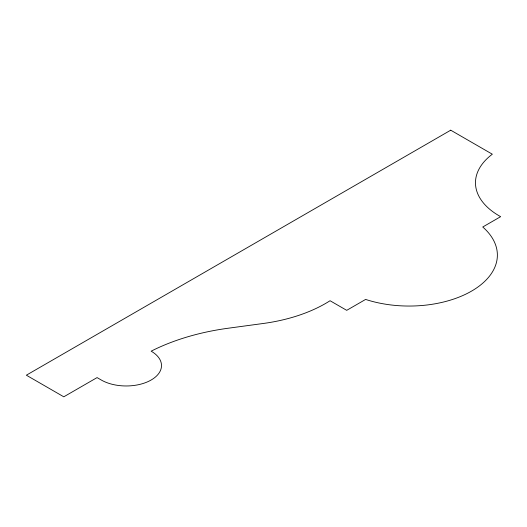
<?xml version="1.0" encoding="UTF-8"?>
<svg xmlns="http://www.w3.org/2000/svg" width="527" height="527" viewBox="0 0 527 527"><rect width="100%" height="100%" fill="white"/><g stroke="black" fill="none" stroke-linecap="round" stroke-linejoin="round"><path stroke-width="0.79" d="M450.723 130.189L26.35 375.198L63.793 396.811L97.08 377.596L101.237 380A35.302 20.382 0 0 0 151.163 380A35.302 20.382 0 0 0 151.163 351.173A177.981 102.752 0 0 1 228.237 328.222L263.289 323.479A129.985 75.045 0 0 0 330.067 300.733L346.713 310.337L365.613 299.428A88.259 50.954 0 0 0 473.628 289.87A88.259 50.954 0 0 0 482.745 226.999L500.65 216.663A81.039 46.784 0 0 1 492.33 154.207L450.723 130.189"/></g></svg>
